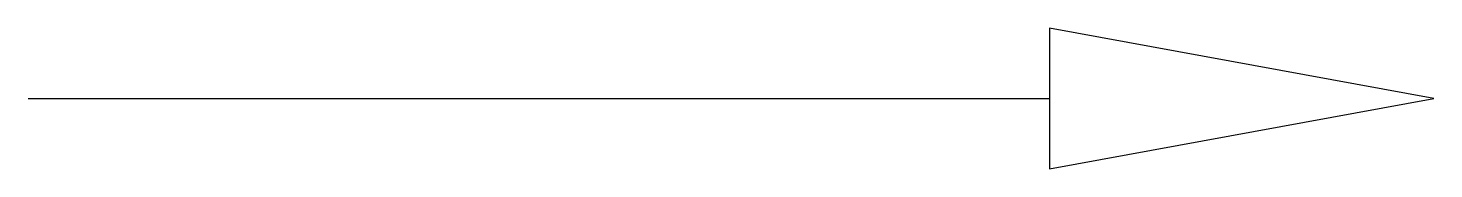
# Model space of a CAD drawing. Extents: x 0 to 7.5, y -0.38 to 0.38.
import ezdxf

# ---------------------------------------------------------------- set-up
doc = ezdxf.new("R2010")
doc.units = 0
doc.header["$MEASUREMENT"] = 0
doc.layers.get('0').update_dxf_attribs({"linetype": 'CONTINUOUS'})

msp = doc.modelspace()

# ---------------------------------------------------------------- linework, layer by layer
for p, q in [((7.5, 0), (5.45, 0.375)), ((5.45, 0.375), (5.45, -0.375)), ((0, 0), (5.45, 0)), ((5.45, -0.375), (7.5, 0))]:
    msp.add_line(p, q)

doc.saveas('drawing.dxf')
